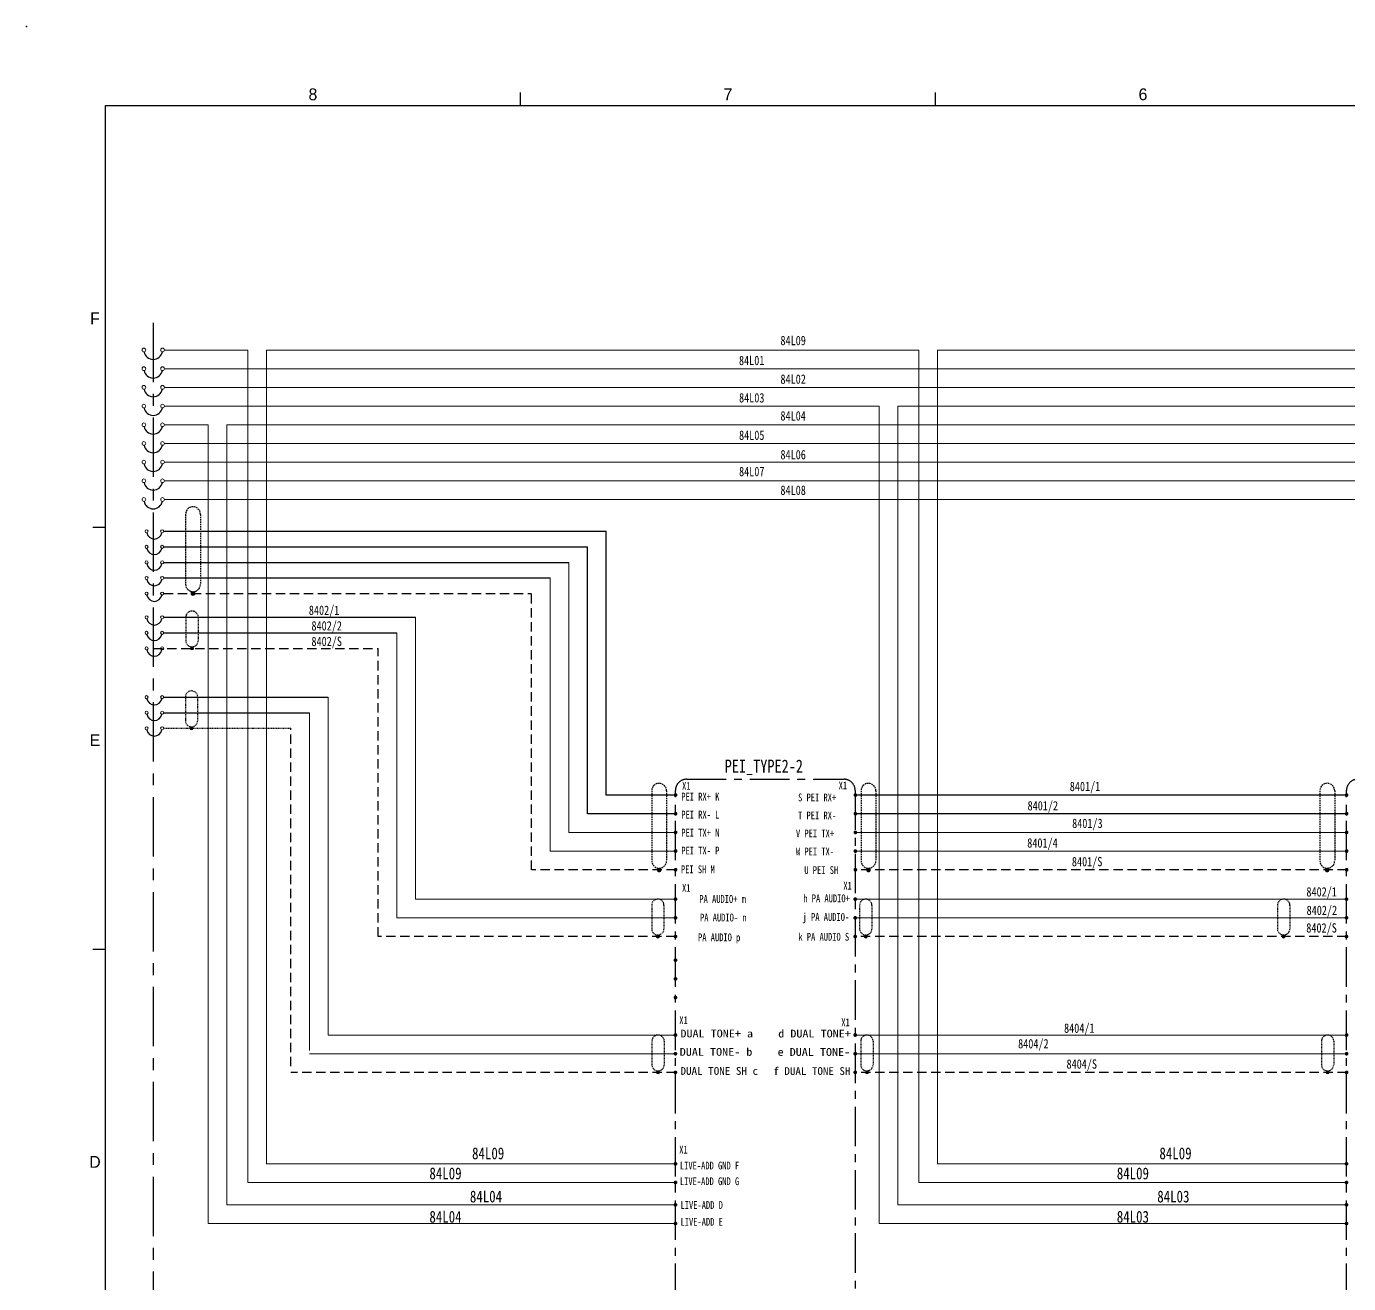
# Model space of a CAD drawing. Header units: millimetres. Extents: x 1204 to 1763, y -128 to 303.
# Drawn here: x 1204 to 1416.4, y 101.5 to 303.3 of the extents above; entities that cross this region are included whole.
import ezdxf
from ezdxf.enums import TextEntityAlignment as Align

# ---------------------------------------------------------------- set-up
doc = ezdxf.new("R2010")
doc.units = ezdxf.units.MM
doc.linetypes.add('CENTER', pattern=[50.8, 31.75, -6.35, 6.35, -6.35])
doc.linetypes.add('HIDDEN', pattern=[0.375, 0.25, -0.125])
for name, color, linetype, lineweight in [('1', 7, 'Continuous', 15), ('7', 7, 'Continuous', 15), ('ADDRESS', 85, 'Continuous', 15), ('GND', 252, 'Continuous', 15), ('LINE', 7, 'Continuous', 15), ('TEXT', 7, 'Continuous', 15)]:
    doc.layers.add(name, color=color, linetype=linetype, lineweight=lineweight)
for name, color, linetype in [('SHIELD', 41, 'Continuous'), ('TX+', 1, 'Continuous'), ('TX-', 30, 'Continuous')]:
    doc.layers.add(name, color=color, linetype=linetype)
doc.styles.add('ROMANS', font='txt', dxfattribs={"height": 0.2})

# ---------------------------------------------------------------- blocks, each defined once
blk = doc.blocks.new('BALL')
at = {"layer": 'LINE'}
h = blk.add_hatch(color=256, dxfattribs=at)
h.paths.add_polyline_path([(203.75, 320.23, 0.41419), (203.5, 319.98), (203.75, 319.98)])
h.paths.add_polyline_path([(203.75, 320.23), (203.75, 319.98), (204, 319.98, 0.41419)])
h.paths.add_polyline_path([(204, 319.98, 0.00002), (204, 319.98), (203.5, 319.98, 1.00004)])
blk.add_circle((203.75, 319.98), 0.25, dxfattribs=at)
blk = doc.blocks.new('A$C38FC7A60')
at = {"layer": 'SHIELD', "linetype": 'HIDDEN'}
for p, q in [((-1.98, 10), (-1.98, 2.5)), ((0, 0), (0, 0.52))]:
    blk.add_line(p, q, dxfattribs=at)
for points in [[(-1.98, 10), (-1.98, 10), (-1.94, 10.52), (-1.94, 10.52), (-1.23, 12.78), (1.93, 12.35), (1.98, 10), (1.98, 10), (1.98, 2.5), (1.98, 2.5)], [(1.98, 2.5), (1.98, 2.5), (1.94, 1.98), (1.94, 1.98), (1.34, 0.01), (-1.34, 0.01), (-1.94, 1.98), (-1.94, 1.98), (-1.98, 2.5), (-1.98, 2.5)]]:
    blk.add_open_spline(points, degree=3, knots=[0, 0, 0, 0, 1, 1, 1, 2, 2, 2, 3, 3, 3, 3], dxfattribs=at)
at = {"layer": 'SHIELD', "linetype": 'HIDDEN', "xscale": -2, "yscale": 2, "zscale": 2}
blk.add_blockref('BALL', (407.5, -639.96), dxfattribs=at)

msp = doc.modelspace()

# ---------------------------------------------------------------- linework, layer by layer
at = {"color": 6, "linetype": 'Continuous'}
for p, q in [((1283.36, 290.63), (1283.36, 292.74)), ((1350.03, 290.63), (1350.03, 292.74)), ((1214.63, 222.9), (1216.68, 222.9)), ((1214.63, 155.17), (1216.68, 155.17))]:
    msp.add_line(p, q, dxfattribs=at)
at = {"color": 5, "linetype": 'Continuous'}
for p, q in [((1216.68, -115.77), (1216.68, 290.63)), ((1216.68, 290.63), (1750.08, 290.63))]:
    msp.add_line(p, q, dxfattribs=at)
for p, q in [((1226.03, 222.26), (1297.12, 222.26)), ((1226.03, 219.76), (1294.12, 219.76)), ((1226.03, 217.26), (1291.12, 217.26)), ((1226.03, 214.76), (1288.12, 214.76)), ((1226.03, 208.45), (1266.47, 208.45)), ((1226.03, 205.95), (1263.47, 205.95)), ((1226.03, 195.62), (1252.48, 195.62)), ((1226.03, 193.12), (1249.48, 193.12))]:
    msp.add_line(p, q)
at = {"color": 1, "linetype": 'CENTER', "ltscale": 0.2}
for points in [[(1310.05, 182.44), (1335.33, 182.44, -0.414214), (1337.13, 180.64), (1337.13, 88.14, -0.414214), (1335.33, 86.34), (1310.05, 86.34, -0.414214), (1308.25, 88.14), (1308.25, 180.64, -0.414214)], [(1417.86, 182.44), (1443.14, 182.44, -0.414214), (1444.94, 180.64), (1444.94, 88.14, -0.414214), (1443.14, 86.34), (1417.86, 86.34, -0.414214), (1416.06, 88.14), (1416.06, 180.64, -0.414214)]]:
    msp.add_lwpolyline(points, format="xyb", close=True, dxfattribs=at)
at = {"const_width": 0.3}
for points in [[(1308.12, 179.9, 1), (1308.42, 179.9, 1)], [(1308.12, 179.9, 1), (1308.42, 179.9, 1)], [(1337.01, 179.9, 1), (1337.31, 179.9, 1)], [(1337.01, 179.9, 1), (1337.31, 179.9, 1)], [(1415.93, 179.9, 1), (1416.23, 179.9, 1)], [(1415.93, 179.9, 1), (1416.23, 179.9, 1)], [(1308.12, 176.9, 1), (1308.42, 176.9, 1)], [(1337.01, 176.9, 1), (1337.31, 176.9, 1)], [(1415.93, 176.9, 1), (1416.23, 176.9, 1)], [(1308.12, 173.9, 1), (1308.42, 173.9, 1)], [(1337.01, 173.9, 1), (1337.31, 173.9, 1)], [(1415.93, 173.9, 1), (1416.23, 173.9, 1)], [(1308.12, 170.9, 1), (1308.42, 170.9, 1)], [(1337.01, 170.9, 1), (1337.31, 170.9, 1)], [(1415.93, 170.9, 1), (1416.23, 170.9, 1)], [(1308.12, 167.9, 1), (1308.42, 167.9, 1)], [(1337.01, 167.9, 1), (1337.31, 167.9, 1)], [(1415.93, 167.9, 1), (1416.23, 167.9, 1)], [(1308.1, 163.18, 1), (1308.4, 163.18, 1)], [(1337.28, 163.18, -1), (1336.98, 163.18, -1)], [(1415.91, 163.18, 1), (1416.21, 163.18, 1)], [(1308.1, 160.18, 1), (1308.4, 160.18, 1)], [(1337.28, 160.18, -1), (1336.98, 160.18, -1)], [(1415.91, 160.18, 1), (1416.21, 160.18, 1)], [(1308.1, 157.18, 1), (1308.4, 157.18, 1)], [(1337.28, 157.18, -1), (1336.98, 157.18, -1)], [(1415.91, 157.18, 1), (1416.21, 157.18, 1)], [(1308.1, 153.38, 1), (1308.4, 153.38, 1)], [(1308.1, 150.38, 1), (1308.4, 150.38, 1)], [(1308.1, 147.38, 1), (1308.4, 147.38, 1)], [(1308.1, 141.36, 1), (1308.4, 141.36, 1)], [(1336.98, 141.36, 1), (1337.28, 141.36, 1)], [(1415.93, 141.36, 1), (1416.23, 141.36, 1)], [(1308.1, 138.36, 1), (1308.4, 138.36, 1)], [(1336.98, 138.36, 1), (1337.28, 138.36, 1)], [(1415.93, 138.36, 1), (1416.23, 138.36, 1)], [(1308.1, 135.36, 1), (1308.4, 135.36, 1)], [(1336.98, 135.36, 1), (1337.28, 135.36, 1)], [(1415.93, 135.36, 1), (1416.23, 135.36, 1)], [(1308.1, 120.68, 1), (1308.4, 120.68, 1)], [(1415.91, 120.68, 1), (1416.21, 120.68, 1)], [(1308.1, 117.68, 1), (1308.4, 117.68, 1)], [(1415.91, 117.68, 1), (1416.21, 117.68, 1)], [(1308.1, 114.09, 1), (1308.4, 114.09, 1)], [(1415.91, 114.09, 1), (1416.21, 114.09, 1)], [(1308.1, 111.09, 1), (1308.4, 111.09, 1)], [(1415.91, 111.09, 1), (1416.21, 111.09, 1)]]:
    msp.add_lwpolyline(points, format="xyb", close=True, dxfattribs=at)
at = {"color": 0}
for centre, radius in [((1224.35, 251.37), 1.5), ((1224.35, 248.37), 1.5), ((1224.35, 245.37), 1.5), ((1224.35, 242.37), 1.5), ((1224.35, 239.37), 1.5), ((1224.35, 236.37), 1.5), ((1224.35, 233.37), 1.5), ((1224.35, 230.37), 1.5), ((1224.35, 227.37), 1.5), ((1224.53, 222.26), 1.25), ((1224.53, 219.76), 1.25), ((1224.53, 217.26), 1.25), ((1224.53, 214.76), 1.25), ((1224.53, 212.26), 1.25), ((1224.53, 208.45), 1.25), ((1224.53, 205.95), 1.25), ((1224.53, 203.45), 1.25), ((1224.53, 195.62), 1.25), ((1224.53, 193.12), 1.25), ((1224.53, 190.62), 1.25)]:
    msp.add_arc(centre, radius, 191.4783, 348.5217, dxfattribs=at)
msp.add_point((1203.98, 303.33), dxfattribs=at)
at = {"layer": '1'}
for p, q in [((1291.12, 217.26), (1291.12, 173.9)), ((1288.12, 214.76), (1288.12, 170.9)), ((1266.47, 208.45), (1266.47, 163.18)), ((1263.47, 205.95), (1263.47, 160.18)), ((1252.48, 195.62), (1252.48, 141.36)), ((1249.48, 193.12), (1249.48, 138.86)), ((1291.12, 173.9), (1308.3, 173.9)), ((1337.13, 173.9), (1416.1, 173.9)), ((1288.12, 170.9), (1308.3, 170.9)), ((1337.13, 170.9), (1416.1, 170.9)), ((1266.47, 163.18), (1308.25, 163.18)), ((1337.13, 163.18), (1416.06, 163.18)), ((1263.47, 160.18), (1308.25, 160.18)), ((1337.13, 160.18), (1416.06, 160.18)), ((1252.48, 141.36), (1308.3, 141.36)), ((1337.13, 141.36), (1416.1, 141.36)), ((1249.48, 138.36), (1308.3, 138.36)), ((1337.13, 138.36), (1416.1, 138.36))]:
    msp.add_line(p, q, dxfattribs=at)
at = {"layer": '7'}
for p, q in [((1226.15, 236.37), (1443.41, 236.37)), ((1226.15, 233.37), (1338.3, 233.37)), ((1644.24, 233.37), (1338.3, 233.37)), ((1644.24, 230.37), (1226.15, 230.37)), ((1644.24, 227.37), (1226.15, 227.37))]:
    msp.add_line(p, q, dxfattribs=at)
at = {"layer": 'ADDRESS'}
for p, q in [((1644.24, 248.37), (1226.15, 248.37)), ((1644.24, 245.37), (1226.15, 245.37)), ((1340.98, 242.37), (1226.15, 242.37)), ((1340.98, 242.37), (1337.22, 242.37)), ((1340.98, 111.09), (1340.98, 242.37)), ((1644.24, 242.37), (1343.98, 242.37)), ((1343.98, 114.09), (1343.98, 242.37)), ((1233.18, 239.37), (1226.15, 239.37)), ((1233.18, 111.09), (1233.18, 239.37)), ((1546.2, 239.37), (1236.18, 239.37)), ((1236.18, 114.09), (1236.18, 239.37)), ((1308.25, 114.09), (1236.18, 114.09)), ((1416.06, 114.09), (1343.98, 114.09)), ((1308.25, 111.09), (1233.18, 111.09)), ((1416.06, 111.09), (1340.98, 111.09))]:
    msp.add_line(p, q, dxfattribs=at)
at = {"layer": 'GND'}
for p, q in [((1226.15, 251.37), (1239.54, 251.37)), ((1239.54, 117.68), (1239.54, 251.37)), ((1242.54, 251.34), (1347.35, 251.37)), ((1242.54, 120.68), (1242.54, 251.34)), ((1347.35, 117.68), (1347.35, 251.37)), ((1350.35, 251.37), (1644.24, 251.37)), ((1350.35, 120.68), (1350.35, 251.34)), ((1308.25, 120.68), (1242.54, 120.68)), ((1416.06, 120.68), (1350.35, 120.68)), ((1308.25, 117.68), (1239.54, 117.68)), ((1416.06, 117.68), (1347.35, 117.68))]:
    msp.add_line(p, q, dxfattribs=at)
at = {"layer": 'LINE', "color": 0}
for centre, radius in [((1222.85, 251.37), 0.3), ((1225.85, 251.37), 0.3), ((1222.85, 248.37), 0.3), ((1225.85, 248.37), 0.3), ((1222.85, 245.37), 0.3), ((1225.85, 245.37), 0.3), ((1222.85, 242.37), 0.3), ((1225.85, 242.37), 0.3), ((1222.85, 239.37), 0.3), ((1225.85, 239.37), 0.3), ((1222.85, 236.37), 0.3), ((1225.85, 236.37), 0.3), ((1222.85, 233.37), 0.3), ((1225.85, 233.37), 0.3), ((1222.85, 230.37), 0.3), ((1225.85, 230.37), 0.3), ((1222.85, 227.37), 0.3), ((1225.85, 227.37), 0.3), ((1223.28, 222.26), 0.25), ((1225.78, 222.26), 0.25), ((1223.28, 219.76), 0.25), ((1225.78, 219.76), 0.25), ((1223.28, 217.26), 0.25), ((1225.78, 217.26), 0.25), ((1223.28, 214.76), 0.25), ((1225.78, 214.76), 0.25), ((1223.28, 212.26), 0.25), ((1225.78, 212.26), 0.25), ((1223.28, 208.45), 0.25), ((1225.78, 208.45), 0.25), ((1223.28, 205.95), 0.25), ((1225.78, 205.95), 0.25), ((1223.28, 203.45), 0.25), ((1225.78, 203.45), 0.25), ((1223.28, 195.62), 0.25), ((1225.78, 195.62), 0.25), ((1223.28, 193.12), 0.25), ((1225.78, 193.12), 0.25), ((1223.28, 190.62), 0.25), ((1225.78, 190.62), 0.25)]:
    msp.add_circle(centre, radius, dxfattribs=at)
at = {"layer": 'SHIELD', "color": 1, "linetype": 'CENTER', "ltscale": 0.3}
msp.add_line((1224.35, 255.76), (1224.35, 59.67), dxfattribs=at)
at = {"layer": 'SHIELD', "linetype": 'HIDDEN'}
for p, q in [((1231.93, 224.98), (1231.93, 213.76)), ((1230.74, 212.26), (1230.74, 212.57)), ((1306.82, 180.59), (1306.82, 169.36)), ((1340.45, 180.59), (1340.45, 169.36)), ((1414.16, 180.59), (1414.16, 169.36)), ((1305.63, 167.86), (1305.63, 168.17)), ((1339.26, 167.86), (1339.26, 168.17)), ((1412.97, 167.86), (1412.97, 168.17))]:
    msp.add_line(p, q, dxfattribs=at)
at = {"layer": 'SHIELD', "linetype": 'HIDDEN', "ltscale": 6}
for p, q in [((1226.03, 212.26), (1285.12, 212.26)), ((1285.12, 167.9), (1285.12, 212.26)), ((1224.35, 203.45), (1260.47, 203.45)), ((1260.47, 157.18), (1260.47, 203.45)), ((1246.48, 136.36), (1246.48, 190.62)), ((1308.3, 167.9), (1285.12, 167.9)), ((1416.1, 167.9), (1337.13, 167.9)), ((1308.25, 157.18), (1260.47, 157.18)), ((1416.06, 157.18), (1337.13, 157.18)), ((1308.3, 135.36), (1246.48, 135.36)), ((1416.1, 135.36), (1337.13, 135.36))]:
    msp.add_line(p, q, dxfattribs=at)
at = {"layer": 'SHIELD', "linetype": 'HIDDEN', "ltscale": 0.3}
msp.add_line((1226.03, 190.62), (1246.48, 190.62), dxfattribs=at)
at = {"layer": 'SHIELD', "linetype": 'HIDDEN'}
for points in [[(1231.93, 224.98), (1231.93, 224.98), (1231.91, 225.29), (1231.91, 225.29), (1231.48, 226.65), (1229.58, 226.39), (1229.55, 224.98), (1229.55, 224.98), (1229.55, 213.76), (1229.55, 213.76)], [(1229.55, 213.76), (1229.55, 213.76), (1229.58, 213.45), (1229.58, 213.45), (1229.94, 212.26), (1231.55, 212.26), (1231.91, 213.45), (1231.91, 213.45), (1231.93, 213.76), (1231.93, 213.76)], [(1306.82, 180.59), (1306.82, 180.59), (1306.79, 180.9), (1306.79, 180.9), (1306.37, 182.25), (1304.47, 181.99), (1304.44, 180.59), (1304.44, 180.59), (1304.44, 169.36), (1304.44, 169.36)], [(1340.45, 180.59), (1340.45, 180.59), (1340.42, 180.9), (1340.42, 180.9), (1340, 182.25), (1338.1, 181.99), (1338.07, 180.59), (1338.07, 180.59), (1338.07, 169.36), (1338.07, 169.36)], [(1414.16, 180.59), (1414.16, 180.59), (1414.14, 180.9), (1414.14, 180.9), (1413.71, 182.25), (1411.81, 181.99), (1411.78, 180.59), (1411.78, 180.59), (1411.78, 169.36), (1411.78, 169.36)], [(1304.44, 169.36), (1304.44, 169.36), (1304.46, 169.05), (1304.46, 169.05), (1304.82, 167.87), (1306.43, 167.87), (1306.79, 169.05), (1306.79, 169.05), (1306.82, 169.36), (1306.82, 169.36)], [(1338.07, 169.36), (1338.07, 169.36), (1338.1, 169.05), (1338.1, 169.05), (1338.45, 167.87), (1340.06, 167.87), (1340.42, 169.05), (1340.42, 169.05), (1340.45, 169.36), (1340.45, 169.36)], [(1411.78, 169.36), (1411.78, 169.36), (1411.81, 169.05), (1411.81, 169.05), (1412.17, 167.87), (1413.78, 167.87), (1414.14, 169.05), (1414.14, 169.05), (1414.16, 169.36), (1414.16, 169.36)]]:
    msp.add_open_spline(points, degree=3, knots=[0, 0, 0, 0, 1, 1, 1, 2, 2, 2, 3, 3, 3, 3], dxfattribs=at)
at = {"layer": 'TX+'}
for p, q in [((1297.12, 179.9), (1297.12, 222.26)), ((1308.27, 179.9), (1297.12, 179.9)), ((1416.08, 179.9), (1337.13, 179.9))]:
    msp.add_line(p, q, dxfattribs=at)
at = {"layer": 'TX-'}
for p, q in [((1294.12, 176.9), (1294.12, 219.76)), ((1308.27, 176.9), (1294.12, 176.9)), ((1416.08, 176.9), (1337.13, 176.9))]:
    msp.add_line(p, q, dxfattribs=at)

# ---------------------------------------------------------------- block references
at = {"layer": '7', "xscale": -0.5, "yscale": 0.5, "zscale": 0.5}
for p in [(1230.58, 203.45), (1230.5, 190.62), (1305.42, 157.18), (1338.82, 157.18), (1405.96, 157.18), (1305.46, 135.36), (1339.01, 135.36), (1413.02, 135.36)]:
    msp.add_blockref('A$C38FC7A60', p, dxfattribs=at)
at = {"layer": 'SHIELD', "linetype": 'HIDDEN', "xscale": 1.199999999999818, "yscale": 1.199999999999818, "zscale": 1.199999999999818}
for p in [(986.24, -171.72), (1061.13, -216.12), (1094.76, -216.12), (1168.47, -216.12)]:
    msp.add_blockref('BALL', p, dxfattribs=at)

# ---------------------------------------------------------------- texts
at = {"style": 'ROMANS', "width": 0.8}
for s, p in [('LIVE-ADD GND F', (1308.97, 120.4)), ('LIVE-ADD GND G', (1308.97, 117.88)), ('LIVE-ADD D', (1309.07, 114.06)), ('LIVE-ADD E', (1309.07, 111.37))]:
    msp.add_text(s, height=1.25, dxfattribs=at).set_placement(p, align=Align.MIDDLE_LEFT)
at = {"color": 4, "char_height": 1.9, "attachment_point": 5, "style": 'ROMANS'}
for s, insert in [('{\\fﾱﾼﾸﾲￃﾼ|b0|i0|c129|p49;8 }', (1250.01, 292.42)), ('{\\fﾱﾼﾸﾲￃﾼ|b0|i0|c129|p49;7 }', (1316.68, 292.42)), ('{\\fﾱﾼﾸﾲￃﾼ|b0|i0|c129|p49;6 }', (1383.36, 292.42)), ('{\\fﾱﾼﾸﾲￃﾼ|b0|i0|c129|p49;F }', (1214.99, 256.45)), ('{\\fﾱﾼﾸﾲￃﾼ|b0|i0|c129|p49;E }', (1214.99, 188.72)), ('{\\fﾱﾼﾸﾲￃﾼ|b0|i0|c129|p49;D }', (1214.99, 120.99))]:
    msp.add_mtext(s, dxfattribs=dict(at, insert=insert))
at = {"layer": 'TEXT', "style": 'ROMANS', "width": 0.8}
for s, height, p in [('84L09', 1.5, (1329.2, 252.9)), ('84L01', 1.5, (1322.54, 249.7)), ('84L02', 1.5, (1329.2, 246.7)), ('84L03', 1.5, (1322.55, 243.7)), ('84L04', 1.5, (1329.2, 240.8)), ('84L05', 1.5, (1322.55, 237.69)), ('84L06', 1.5, (1329.2, 234.57)), ('84L07', 1.5, (1322.55, 231.86)), ('84L08', 1.5, (1329.2, 228.86)), ('8402/1', 1.5, (1254.25, 209.58)), ('8402/2', 1.5, (1254.67, 207.08)), ('8402/S', 1.5, (1254.67, 204.58)), ('X1', 1.25, (1310.68, 181.37)), ('X1', 1.25, (1335.83, 181.45)), ('8401/1', 1.5, (1376.5, 181.29)), ('8401/2', 1.5, (1369.72, 178.19)), ('8401/3', 1.5, (1376.88, 175.36)), ('8401/4', 1.5, (1369.67, 172.21)), ('8401/S', 1.5, (1376.84, 169.21)), ('X1', 1.25, (1336.59, 165.35)), ('X1', 1.25, (1310.67, 164.99)), ('PA AUDIO+ m', 1.25, (1319.57, 163.21)), ('h PA AUDIO+', 1.25, (1336.27, 163.31)), ('8402/1', 1.5, (1414.52, 164.36)), ('8402/2', 1.5, (1414.55, 161.39)), ('PA AUDIO- n', 1.25, (1319.68, 160.23)), ('j PA AUDIO-', 1.25, (1336.16, 160.32)), ('8402/S', 1.5, (1414.5, 158.57)), ('PA AUDIO p', 1.25, (1318.68, 157.05)), ('k PA AUDIO S', 1.25, (1336.16, 157.14)), ('X1', 1.25, (1310.23, 143.75)), ('X1', 1.25, (1336.26, 143.4)), ('8404/1', 1.5, (1375.58, 142.47)), ('8404/2', 1.5, (1368.2, 139.97)), ('8404/S', 1.5, (1375.98, 136.71)), ('X1', 1.25, (1310.22, 122.96))]:
    msp.add_text(s, height=height, dxfattribs=at).set_placement(p, align=Align.MIDDLE_RIGHT)
at = {"layer": 'TEXT', "lineweight": 0, "style": 'ROMANS', "width": 0.8}
msp.add_text('PEI_TYPE2-2', height=2.1, dxfattribs=at).set_placement((1322.45, 183.5), align=Align.CENTER)
at = {"layer": 'TEXT', "style": 'ROMANS', "width": 0.8}
for s, p in [('PEI RX+ K', (1309.19, 179.65)), ('S PEI RX+', (1327.95, 179.52)), ('PEI RX- L', (1309.19, 176.76)), ('T PEI RX-', (1327.95, 176.63)), ('PEI TX+ N', (1309.19, 173.87)), ('V PEI TX+', (1327.61, 173.74)), ('PEI TX- P', (1309.19, 170.98)), ('W PEI TX-', (1327.61, 170.84)), ('PEI SH M', (1309.13, 167.98)), ('U PEI SH', (1328.95, 167.85))]:
    msp.add_text(s, height=1.25, dxfattribs=at).set_placement(p, align=Align.MIDDLE_LEFT)
at = {"layer": 'TEXT', "style": 'ROMANS'}
for s, width, p, p2 in [('DUAL TONE+ a', 0.8, (1309.05, 140.98), (1320.71, 140.98)), ('d DUAL TONE+', 0.8, (1324.76, 140.97), (1336.43, 140.97)), ('DUAL TONE- b', 0.8, (1308.94, 138.03), (1320.61, 138.03)), ('e DUAL TONE-', 0.8, (1324.66, 138.02), (1336.32, 138.02)), ('DUAL TONE SH c', 0.729065, (1309.06, 134.97), (1321.52, 134.97)), ('f DUAL TONE SH', 0.725011, (1323.99, 134.95), (1336.37, 134.95))]:
    msp.add_text(s, height=1.25, dxfattribs=dict(at, width=width)).set_placement(p, p2, align=Align.FIT)
at = {"layer": 'TEXT', "style": 'ROMANS', "width": 0.8}
for s, p in [('84L09', (1278.16, 122.36)), ('84L09', (1388.59, 122.36)), ('84L09', (1271.31, 119.14)), ('84L09', (1381.74, 119.14)), ('84L04', (1277.81, 115.43)), ('84L03', (1388.24, 115.43)), ('84L04', (1271.31, 112.18)), ('84L03', (1381.74, 112.18))]:
    msp.add_text(s, height=1.9, dxfattribs=at).set_placement(p, align=Align.MIDDLE_CENTER)

doc.saveas('drawing.dxf')
